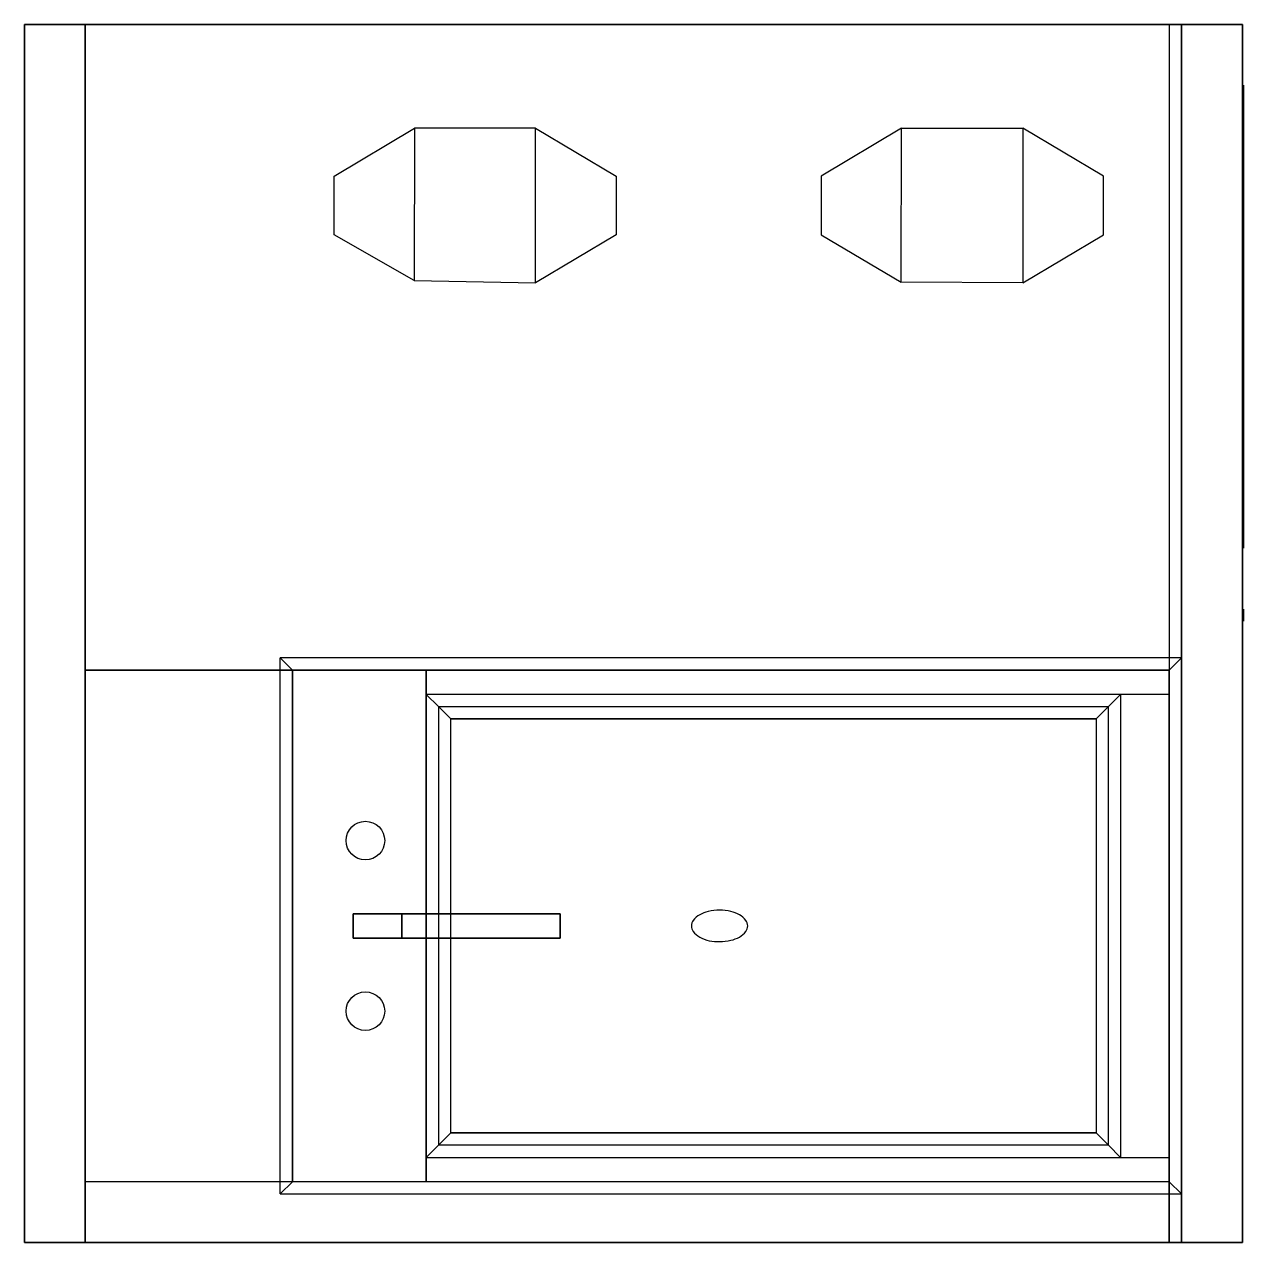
# Model space of a CAD drawing. Extents: x 0 to 1201, y 0 to 1200.
import ezdxf

# ---------------------------------------------------------------- set-up
doc = ezdxf.new("R2010")
doc.units = 0
doc.header["$MEASUREMENT"] = 0
doc.layers.add('3D', color=4, linetype='CONTINUOUS')

msp = doc.modelspace()

# ---------------------------------------------------------------- linework, layer by layer
at = {"layer": '3D', "elevation": 966}
msp.add_lwpolyline([(657.2, 312, 0.160573), (658.9, 306.6, 0.10626), (665.3, 301, 0.070758), (674.7, 297.4, 0.070505), (684.9, 296.5, 0.057044), (696, 297.8, 0.070758), (704.5, 301, 0.10626), (710.8, 306.6, 0.160573), (712.6, 312, 0.160573), (710.8, 317.4, 0.10626), (704.5, 323, 0.070758), (696, 326.2, 0.057044), (684.9, 327.5, 0.057044), (673.7, 326.2, 0.070758), (665.3, 323, 0.10626), (658.9, 317.4, 0.160573)], format="xyb", close=True, dxfattribs=at)
at = {"layer": '3D'}
for centre in [(336, 396, 1206), (336, 228, 1206)]:
    msp.add_circle(centre, 19, dxfattribs=at)
at = {"layer": '3D', "linetype": 'CONTINUOUS'}
for points in [[(0, 1200, 96), (0, 1200), (1140, 1200), (1140, 1200, 96)], [(60, 1200, 1200), (0, 1200, 1200), (0, 1200, 1380), (60, 1200, 1380)], [(0, 0, 1380), (0, 1200, 1380), (60, 1200, 1380), (60, 0, 1380)], [(0, 0), (0, 1200), (0, 1200, 1380), (0, 0, 1380)], [(0, 1200, 1200), (0, 1200, 1140), (1200, 1200, 1140), (1200, 1200, 1200)], [(0, 1200, 96), (1200, 1200, 96), (1200, 1200, 1140), (0, 1200, 1140)], [(1128, 564, 1200), (60, 564, 1200), (60, 1200, 1200), (1128, 1200, 1200)], [(60, 0, 1380), (60, 1200, 1380), (60, 1200, 1200), (60, 0, 1200)], [(1128, 0, 1200), (1200, 0, 1200), (1200, 1200, 1200), (1128, 1200, 1200)], [(1140, 0, 96), (1140, 0), (1140, 1200), (1140, 1200, 96)], [(1200, 624, 300), (1200, 1200, 300), (1200, 1200, 1140), (1200, 624, 1140)], [(1200, 1200, 96), (1200, 1200, 300), (1200, 624, 300), (1200, 624, 96)], [(1200, 0, 1200), (1200, 0, 1140), (1200, 1200, 1140), (1200, 1200, 1200)], [(1201.2, 684, 480), (1201.2, 1140, 480), (1201.2, 1140, 1020), (1201.2, 684, 1020)], [(384.3, 1097.9, 1212), (383.9, 947.6, 1212), (305.1, 992.7, 1212), (305.1, 1050.4, 1212)], [(503.7, 945.3, 1212), (503.7, 1097.9, 1212), (384.3, 1097.9, 1212), (383.9, 947.6, 1212)], [(583, 1050.4, 1212), (583, 992.7, 1212), (503.7, 945.3, 1212), (503.7, 1097.9, 1212)], [(863.9, 946.1, 1212), (864.3, 1097.9, 1212), (785.1, 1050.4, 1212), (785.1, 992.7, 1212)], [(983.7, 1097.9, 1212), (983.7, 945.3, 1212), (863.9, 946.1, 1212), (864.3, 1097.9, 1212)], [(1063, 992.7, 1212), (1063, 1050.4, 1212), (983.7, 1097.9, 1212), (983.7, 945.3, 1212)], [(1200, 624, 96), (1200, 624, 1140), (1200, 0, 1140), (1200, 0, 96)], [(1201.2, 624, 96), (1201.2, 612, 96), (1201.2, 612, 1140), (1201.2, 624, 1140)], [(252, 48, 1200), (252, 576, 1200), (264, 564, 1206), (264, 60, 1206)], [(252, 576, 1200), (264, 564, 1206), (1128, 564, 1206), (1140, 576, 1200)], [(1128, 564, 1206), (1140, 576, 1200), (1140, 48, 1200), (1128, 60, 1206)], [(264, 564, 1200), (264, 60, 1200), (60, 60, 1200), (60, 564, 1200)], [(264, 60, 1206), (264, 564, 1206), (396, 564, 1206), (396, 60, 1206)], [(396, 564, 1206), (1128, 564, 1206), (1128, 540, 1206), (396, 540, 1206)], [(1068, 528, 1200), (1080, 540, 1206), (396, 540, 1206), (408, 528, 1200)], [(396, 540, 1206), (408, 528, 1200), (408, 96, 1200), (396, 84, 1206)], [(1080, 84, 1206), (1068, 96, 1200), (1068, 528, 1200), (1080, 540, 1206)], [(1128, 84, 1206), (1128, 540, 1206), (1080, 540, 1206), (1080, 84, 1206)], [(420, 516, 960), (408, 528, 1200), (408, 96, 1200), (420, 108, 960)], [(1068, 528, 1200), (1056, 516, 960), (420, 516, 960), (408, 528, 1200)], [(1056, 108, 960), (1068, 96, 1200), (1068, 528, 1200), (1056, 516, 960)], [(420, 108, 960), (420, 516, 960), (1056, 516, 960), (1056, 108, 960)], [(324, 324, 1206), (372, 324, 1206), (372, 324, 1290), (324, 324, 1260)], [(324, 300, 1206), (324, 324, 1206), (324, 324, 1260), (324, 300, 1260)], [(324, 324, 1260), (528, 324, 1392), (528, 324, 1428), (324, 324, 1296)], [(324, 324, 1260), (324, 300, 1260), (324, 300, 1296), (324, 324, 1296)], [(324, 324, 1296), (324, 300, 1296), (528, 300, 1428), (528, 324, 1428)], [(372, 300, 1206), (372, 324, 1206), (372, 324, 1290), (372, 300, 1290)], [(528, 300, 1428), (528, 324, 1428), (528, 324, 1392), (528, 300, 1392)], [(324, 300, 1206), (372, 300, 1206), (372, 300, 1290), (324, 300, 1260)], [(324, 300, 1260), (528, 300, 1392), (528, 300, 1428), (324, 300, 1296)], [(408, 96, 1200), (420, 108, 960), (1056, 108, 960), (1068, 96, 1200)], [(408, 96, 1200), (396, 84, 1206), (1080, 84, 1206), (1068, 96, 1200)], [(396, 84, 1206), (1128, 84, 1206), (1128, 60, 1206), (396, 60, 1206)], [(60, 60, 1200), (60, 0, 1200), (1128, 0, 1200), (1128, 60, 1200)], [(252, 48, 1200), (1140, 48, 1200), (1128, 60, 1206), (264, 60, 1206)], [(0, 0, 96), (0, 0), (1140, 0), (1140, 0, 96)], [(60, 0, 1200), (0, 0, 1200), (0, 0, 1380), (60, 0, 1380)], [(0, 0, 1200), (0, 0, 1140), (1200, 0, 1140), (1200, 0, 1200)], [(0, 0, 96), (1200, 0, 96), (1200, 0, 1140), (0, 0, 1140)]]:
    msp.add_3dface(points, dxfattribs=at)

doc.saveas('drawing.dxf')
